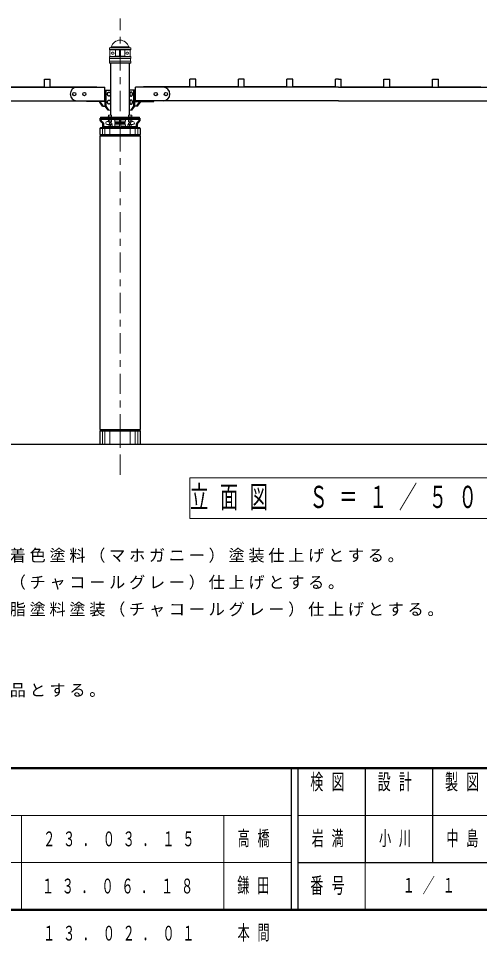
# Model space of a CAD drawing. Units: millimetres on the paper, scale 1:50. Extents: x -365 to 10, y -38 to 257.
# Drawn here: x -279 to -210.5, y -4.7 to 132.3 of the extents above; entities that cross this region are included whole.
import ezdxf

# ---------------------------------------------------------------- set-up
doc = ezdxf.new("R2010")
doc.units = ezdxf.units.MM
doc.linetypes.add('USER2', pattern=[6, 3, -1, 1, -1])
doc.layers.add('LY_1', color=7, linetype='Continuous', lineweight=25)
doc.layers.add('LY_2', color=7, linetype='Continuous', lineweight=13)
doc.styles.add('ＭＳ ゴシック', font='')
doc.styles.get('ＭＳ ゴシック').set_extended_font_data('MS Gothic')

msp = doc.modelspace()

# ---------------------------------------------------------------- linework, layer by layer
at = {"layer": 'LY_1', "linetype": 'USER2', "lineweight": 13}
msp.add_line((-263.891, 64.582), (-263.891, 132.321), dxfattribs=at)
at = {"layer": 'LY_1', "lineweight": 13}
for p, q in [((-265.471, 127.959), (-265.451, 127.979)), ((-265.471, 127.959), (-262.311, 127.959)), ((-265.471, 127.959), (-265.471, 127.699)), ((-265.471, 127.699), (-265.451, 127.679)), ((-265.471, 127.699), (-262.311, 127.699)), ((-265.451, 127.979), (-262.331, 127.979)), ((-265.451, 127.679), (-262.331, 127.679)), ((-265.451, 127.679), (-264.629, 127.643)), ((-265.391, 127.674), (-265.391, 126.683)), ((-265.289, 127.979), (-265.171, 128.097)), ((-265.171, 128.097), (-262.611, 128.097)), ((-264.591, 127.641), (-263.961, 127.641)), ((-264.591, 127.603), (-264.591, 126.753)), ((-263.961, 127.639), (-263.961, 126.719)), ((-263.191, 127.641), (-263.821, 127.641)), ((-263.821, 127.639), (-263.821, 126.719)), ((-263.191, 127.603), (-263.191, 126.753)), ((-262.331, 127.679), (-263.153, 127.643)), ((-262.493, 127.979), (-262.611, 128.097)), ((-262.391, 127.674), (-262.391, 126.683)), ((-262.331, 127.979), (-262.311, 127.959)), ((-262.331, 127.679), (-262.311, 127.699)), ((-262.311, 127.959), (-262.311, 127.699)), ((-265.431, 126.679), (-265.471, 126.639)), ((-265.471, 126.639), (-265.471, 126.399)), ((-265.471, 126.639), (-262.311, 126.639)), ((-265.471, 126.399), (-265.451, 126.379)), ((-265.471, 126.399), (-262.311, 126.399)), ((-265.451, 126.379), (-265.451, 125.979)), ((-265.451, 126.379), (-262.331, 126.379)), ((-265.431, 126.679), (-264.629, 126.714)), ((-265.431, 126.679), (-262.351, 126.679)), ((-265.041, 127.329), (-264.901, 127.329)), ((-265.041, 127.029), (-264.901, 127.029)), ((-264.591, 126.715), (-263.961, 126.715)), ((-263.191, 126.715), (-263.821, 126.715)), ((-262.351, 126.679), (-263.153, 126.714)), ((-262.741, 127.329), (-262.881, 127.329)), ((-262.741, 127.029), (-262.881, 127.029)), ((-262.351, 126.679), (-262.311, 126.639)), ((-262.311, 126.399), (-262.331, 126.379)), ((-262.331, 126.379), (-262.331, 125.979)), ((-262.311, 126.639), (-262.311, 126.399)), ((-265.451, 125.979), (-265.471, 125.959)), ((-265.471, 125.959), (-265.471, 125.719)), ((-265.471, 125.959), (-262.311, 125.959)), ((-265.471, 125.719), (-265.431, 125.679)), ((-265.471, 125.719), (-262.311, 125.719)), ((-265.451, 125.979), (-262.331, 125.979)), ((-265.431, 125.679), (-262.351, 125.679)), ((-262.311, 125.719), (-262.351, 125.679)), ((-262.331, 125.979), (-262.311, 125.959)), ((-262.311, 125.959), (-262.311, 125.719)), ((-265.151, 117.941), (-265.631, 117.941)), ((-265.631, 117.941), (-265.631, 117.741)), ((-265.151, 117.941), (-265.151, 117.741)), ((-262.631, 117.941), (-262.631, 117.741)), ((-262.151, 117.941), (-262.631, 117.941)), ((-262.151, 117.941), (-262.151, 117.741)), ((-260.991, 117.677), (-266.791, 117.677)), ((-266.791, 117.677), (-266.791, 117.496)), ((-266.791, 117.316), (-263.981, 117.316)), ((-265.791, 117.016), (-265.631, 117.016)), ((-265.791, 116.576), (-265.531, 116.576)), ((-265.691, 117.741), (-265.691, 117.677)), ((-265.091, 117.741), (-265.691, 117.741)), ((-265.691, 117.252), (-265.691, 117.316)), ((-265.691, 117.252), (-265.091, 117.252)), ((-265.631, 116.992), (-265.631, 117.252)), ((-265.631, 116.992), (-265.151, 116.992)), ((-265.551, 116.94), (-265.551, 116.992)), ((-265.551, 116.94), (-265.231, 116.94)), ((-265.531, 116.6), (-265.531, 116.34)), ((-265.531, 116.6), (-265.051, 116.6)), ((-265.451, 116.796), (-265.451, 116.6)), ((-265.131, 116.796), (-265.451, 116.796)), ((-265.391, 116.992), (-265.391, 117.252)), ((-265.291, 116.6), (-265.291, 116.34)), ((-265.231, 116.94), (-265.231, 116.992)), ((-265.151, 116.992), (-265.151, 117.252)), ((-265.131, 116.796), (-265.131, 116.6)), ((-265.091, 117.741), (-265.091, 117.677)), ((-265.091, 117.252), (-265.091, 117.316)), ((-265.051, 116.6), (-265.051, 116.34)), ((-264.691, 117.216), (-264.691, 117.096)), ((-264.651, 117.076), (-264.691, 117.096)), ((-264.691, 116.496), (-264.651, 116.516)), ((-264.691, 116.496), (-264.691, 116.376)), ((-264.651, 117.076), (-264.651, 116.896)), ((-263.981, 117.076), (-264.651, 117.076)), ((-264.611, 116.876), (-264.651, 116.896)), ((-264.651, 116.696), (-264.611, 116.716)), ((-264.651, 116.696), (-264.651, 116.516)), ((-263.981, 116.516), (-264.651, 116.516)), ((-264.611, 116.876), (-264.611, 116.716)), ((-263.981, 116.876), (-264.611, 116.876)), ((-263.981, 116.716), (-264.611, 116.716)), ((-263.981, 117.316), (-263.981, 116.276)), ((-263.841, 116.876), (-263.941, 116.876)), ((-260.991, 117.316), (-263.801, 117.316)), ((-263.801, 117.316), (-263.801, 116.276)), ((-263.801, 117.076), (-263.131, 117.076)), ((-263.801, 116.876), (-263.171, 116.876)), ((-263.801, 116.716), (-263.171, 116.716)), ((-263.801, 116.516), (-263.131, 116.516)), ((-263.171, 116.876), (-263.131, 116.896)), ((-263.171, 116.876), (-263.171, 116.716)), ((-263.131, 116.696), (-263.171, 116.716)), ((-263.131, 117.076), (-263.091, 117.096)), ((-263.131, 117.076), (-263.131, 116.896)), ((-263.131, 116.696), (-263.131, 116.516)), ((-263.091, 116.496), (-263.131, 116.516)), ((-263.091, 117.216), (-263.091, 117.096)), ((-263.091, 116.496), (-263.091, 116.376)), ((-262.731, 116.6), (-262.731, 116.34)), ((-262.251, 116.6), (-262.731, 116.6)), ((-262.691, 117.741), (-262.691, 117.677)), ((-262.091, 117.741), (-262.691, 117.741)), ((-262.691, 117.252), (-262.691, 117.316)), ((-262.091, 117.252), (-262.691, 117.252)), ((-262.331, 116.796), (-262.651, 116.796)), ((-262.651, 116.796), (-262.651, 116.6)), ((-262.631, 116.992), (-262.631, 117.252)), ((-262.151, 116.992), (-262.631, 116.992)), ((-262.551, 116.94), (-262.551, 116.992)), ((-262.231, 116.94), (-262.551, 116.94)), ((-262.491, 116.6), (-262.491, 116.34)), ((-262.391, 116.992), (-262.391, 117.252)), ((-262.331, 116.796), (-262.331, 116.6)), ((-262.251, 116.6), (-262.251, 116.34)), ((-261.991, 116.576), (-262.251, 116.576)), ((-262.231, 116.94), (-262.231, 116.992)), ((-262.151, 116.992), (-262.151, 117.252)), ((-261.991, 117.016), (-262.151, 117.016)), ((-262.091, 117.741), (-262.091, 117.677)), ((-262.091, 117.252), (-262.091, 117.316)), ((-260.991, 117.677), (-260.991, 117.496)), ((-266.516, 115.997), (-266.516, 115.096)), ((-266.391, 116.276), (-263.981, 116.276)), ((-266.141, 115.997), (-266.141, 115.096)), ((-265.591, 116.34), (-265.591, 116.276)), ((-265.591, 116.34), (-264.991, 116.34)), ((-265.391, 115.997), (-265.391, 115.096)), ((-264.991, 116.34), (-264.991, 116.276)), ((-263.891, 115.997), (-263.891, 115.096)), ((-261.391, 116.276), (-263.801, 116.276)), ((-262.791, 116.34), (-262.191, 116.34)), ((-262.791, 116.34), (-262.791, 116.276)), ((-262.391, 115.997), (-262.391, 115.096)), ((-262.191, 116.34), (-262.191, 116.276)), ((-261.641, 115.997), (-261.641, 115.096)), ((-261.266, 115.997), (-261.266, 115.096)), ((-266.516, 71.097), (-266.516, 69.097)), ((-266.141, 71.097), (-266.141, 69.097)), ((-265.391, 71.097), (-265.391, 69.097)), ((-263.891, 71.097), (-263.891, 69.097)), ((-262.391, 71.097), (-262.391, 69.097)), ((-261.641, 71.097), (-261.641, 69.097)), ((-261.266, 71.097), (-261.266, 69.097)), ((-253.519, 64.125), (-253.519, 58.069)), ((-208.463, 64.125), (-253.519, 64.125)), ((-253.519, 58.069), (-208.463, 58.069))]:
    msp.add_line(p, q, dxfattribs=at)
at = {"layer": 'LY_1'}
for p, q in [((-265.289, 125.679), (-265.289, 117.941)), ((-262.493, 117.941), (-262.493, 125.679)), ((-296.291, 122.097), (-270.291, 122.097)), ((-281.451, 122.177), (-275.131, 122.177)), ((-275.131, 123.327), (-274.251, 123.327)), ((-275.131, 122.097), (-275.131, 123.327)), ((-274.251, 122.097), (-274.251, 123.327)), ((-274.251, 122.177), (-267.351, 122.177)), ((-267.351, 122.097), (-267.351, 122.177)), ((-253.531, 122.177), (-260.431, 122.177)), ((-260.431, 122.097), (-260.431, 122.177)), ((-231.491, 122.097), (-257.491, 122.097)), ((-252.651, 123.327), (-253.531, 123.327)), ((-253.531, 122.097), (-253.531, 123.327)), ((-252.651, 122.097), (-252.651, 123.327)), ((-246.331, 122.177), (-252.651, 122.177)), ((-245.451, 123.327), (-246.331, 123.327)), ((-246.331, 122.097), (-246.331, 123.327)), ((-245.451, 122.097), (-245.451, 123.327)), ((-239.131, 122.177), (-245.451, 122.177)), ((-238.251, 123.327), (-239.131, 123.327)), ((-239.131, 122.097), (-239.131, 123.327)), ((-238.251, 122.097), (-238.251, 123.327)), ((-231.931, 122.177), (-238.251, 122.177)), ((-231.491, 123.327), (-231.931, 123.327)), ((-231.931, 122.097), (-231.931, 123.327)), ((-231.491, 123.327), (-231.051, 123.327)), ((-231.491, 122.097), (-205.491, 122.097)), ((-231.051, 122.097), (-231.051, 123.327)), ((-231.051, 122.177), (-224.731, 122.177)), ((-224.731, 123.327), (-223.851, 123.327)), ((-224.731, 122.097), (-224.731, 123.327)), ((-223.851, 122.097), (-223.851, 123.327)), ((-223.851, 122.177), (-217.531, 122.177)), ((-217.531, 123.327), (-216.651, 123.327)), ((-217.531, 122.097), (-217.531, 123.327)), ((-216.651, 122.097), (-216.651, 123.327)), ((-216.651, 122.177), (-210.331, 122.177)), ((-296.291, 120.097), (-270.291, 120.097)), ((-231.491, 120.097), (-257.491, 120.097)), ((-231.491, 120.097), (-205.491, 120.097)), ((-334.804, 69.097), (-125.247, 69.097))]:
    msp.add_line(p, q, dxfattribs=at)
at = {"layer": 'LY_1', "color": 40}
for p, q in [((-270.291, 122.097), (-266.171, 122.097)), ((-266.171, 119.977), (-266.171, 122.097)), ((-261.611, 119.977), (-261.611, 122.097)), ((-257.491, 122.097), (-261.611, 122.097)), ((-266.171, 121.697), (-265.289, 121.697)), ((-266.086, 119.297), (-266.086, 121.697)), ((-265.958, 119.297), (-265.958, 121.697)), ((-261.611, 121.697), (-262.493, 121.697)), ((-261.823, 119.297), (-261.823, 121.697)), ((-261.696, 119.297), (-261.696, 121.697)), ((-270.291, 120.097), (-266.171, 120.097)), ((-268.891, 119.977), (-268.891, 120.097)), ((-266.171, 119.977), (-268.891, 119.977)), ((-266.906, 119.897), (-266.906, 119.977)), ((-266.906, 119.897), (-266.779, 119.897)), ((-266.481, 119.297), (-266.906, 119.897)), ((-266.779, 119.897), (-266.779, 119.977)), ((-266.354, 119.297), (-266.779, 119.897)), ((-266.481, 119.297), (-265.958, 119.297)), ((-265.661, 118.697), (-266.086, 119.297)), ((-265.534, 118.697), (-265.958, 119.297)), ((-262.248, 118.697), (-261.823, 119.297)), ((-262.12, 118.697), (-261.696, 119.297)), ((-261.3, 119.297), (-261.823, 119.297)), ((-257.491, 120.097), (-261.611, 120.097)), ((-261.611, 119.977), (-258.891, 119.977)), ((-261.428, 119.297), (-261.003, 119.897)), ((-261.3, 119.297), (-260.876, 119.897)), ((-261.003, 119.897), (-261.003, 119.977)), ((-260.876, 119.897), (-261.003, 119.897)), ((-260.876, 119.897), (-260.876, 119.977)), ((-258.891, 119.977), (-258.891, 120.097))]:
    msp.add_line(p, q, dxfattribs=at)
at = {"layer": 'LY_1', "color": 40, "lineweight": 13}
for p, q in [((-265.661, 118.697), (-265.289, 118.697)), ((-262.12, 118.697), (-262.493, 118.697))]:
    msp.add_line(p, q, dxfattribs=at)
at = {"layer": 'LY_1', "color": 140, "lineweight": 50}
for p, q in [((-266.791, 117.496), (-260.991, 117.496)), ((-266.791, 117.496), (-266.791, 117.213)), ((-266.391, 116.556), (-266.391, 116.096)), ((-261.391, 116.556), (-261.391, 116.096)), ((-260.991, 117.496), (-260.991, 117.213)), ((-266.391, 116.096), (-261.391, 116.096))]:
    msp.add_line(p, q, dxfattribs=at)
at = {"layer": 'LY_1', "color": 4}
for p, q in [((-266.806, 116.097), (-266.891, 115.997)), ((-260.891, 115.997), (-266.891, 115.997)), ((-266.891, 115.996), (-266.891, 115.096)), ((-260.977, 116.096), (-266.805, 116.096)), ((-260.976, 116.098), (-260.89, 115.998)), ((-260.891, 115.996), (-260.891, 115.096)), ((-266.891, 115.096), (-260.891, 115.096)), ((-266.891, 114.896), (-260.891, 114.896)), ((-266.891, 114.896), (-266.891, 71.297)), ((-266.805, 115.096), (-266.805, 114.896)), ((-260.976, 115.096), (-260.976, 114.896)), ((-260.891, 114.896), (-260.891, 71.297)), ((-266.891, 71.297), (-260.891, 71.297)), ((-266.805, 71.297), (-266.805, 71.097)), ((-260.976, 71.297), (-260.976, 71.097)), ((-266.891, 71.097), (-260.891, 71.097)), ((-266.891, 71.097), (-266.891, 69.097)), ((-260.891, 71.097), (-260.891, 69.097))]:
    msp.add_line(p, q, dxfattribs=at)
at = {"layer": 'LY_1', "color": 40}
for points in [[(-265.534, 121.397), (-265.516, 121.395), (-265.497, 121.392), (-265.479, 121.386), (-265.461, 121.378), (-265.444, 121.368), (-265.428, 121.356), (-265.412, 121.342), (-265.398, 121.326), (-265.384, 121.309), (-265.372, 121.289), (-265.36, 121.269), (-265.35, 121.247), (-265.342, 121.223), (-265.335, 121.199), (-265.329, 121.174), (-265.325, 121.149), (-265.323, 121.123), (-265.322, 121.097), (-265.323, 121.07), (-265.325, 121.044), (-265.329, 121.019), (-265.335, 120.994), (-265.342, 120.97), (-265.35, 120.947), (-265.36, 120.924), (-265.372, 120.904), (-265.384, 120.884), (-265.398, 120.867), (-265.412, 120.851), (-265.428, 120.837), (-265.444, 120.825), (-265.461, 120.815), (-265.479, 120.807), (-265.497, 120.801), (-265.516, 120.798), (-265.534, 120.797), (-265.553, 120.798), (-265.571, 120.801), (-265.589, 120.807), (-265.607, 120.815), (-265.624, 120.825), (-265.64, 120.837), (-265.656, 120.851), (-265.67, 120.867), (-265.684, 120.884), (-265.697, 120.904), (-265.708, 120.924), (-265.718, 120.947), (-265.726, 120.97), (-265.733, 120.994), (-265.739, 121.019), (-265.743, 121.044), (-265.745, 121.07), (-265.746, 121.097), (-265.745, 121.123), (-265.743, 121.149), (-265.739, 121.174), (-265.733, 121.199), (-265.726, 121.223), (-265.718, 121.247), (-265.708, 121.269), (-265.697, 121.289), (-265.684, 121.309), (-265.67, 121.326), (-265.656, 121.342), (-265.64, 121.356), (-265.624, 121.368), (-265.607, 121.378), (-265.589, 121.386), (-265.571, 121.392), (-265.553, 121.395)], [(-262.248, 121.397), (-262.266, 121.395), (-262.284, 121.392), (-262.302, 121.386), (-262.32, 121.378), (-262.337, 121.368), (-262.354, 121.356), (-262.369, 121.342), (-262.384, 121.326), (-262.398, 121.309), (-262.41, 121.289), (-262.421, 121.269), (-262.431, 121.247), (-262.44, 121.223), (-262.447, 121.199), (-262.452, 121.174), (-262.456, 121.149), (-262.459, 121.123), (-262.46, 121.097), (-262.459, 121.07), (-262.456, 121.044), (-262.452, 121.019), (-262.447, 120.994), (-262.44, 120.97), (-262.431, 120.947), (-262.421, 120.924), (-262.41, 120.904), (-262.398, 120.884), (-262.384, 120.867), (-262.369, 120.851), (-262.354, 120.837), (-262.337, 120.825), (-262.32, 120.815), (-262.302, 120.807), (-262.284, 120.801), (-262.266, 120.798), (-262.248, 120.797), (-262.229, 120.798), (-262.211, 120.801), (-262.193, 120.807), (-262.175, 120.815), (-262.158, 120.825), (-262.141, 120.837), (-262.126, 120.851), (-262.111, 120.867), (-262.098, 120.884), (-262.085, 120.904), (-262.074, 120.924), (-262.064, 120.947), (-262.055, 120.97), (-262.048, 120.994), (-262.043, 121.019), (-262.039, 121.044), (-262.036, 121.07), (-262.035, 121.097), (-262.036, 121.123), (-262.039, 121.149), (-262.043, 121.174), (-262.048, 121.199), (-262.055, 121.223), (-262.064, 121.247), (-262.074, 121.269), (-262.085, 121.289), (-262.098, 121.309), (-262.111, 121.326), (-262.126, 121.342), (-262.141, 121.356), (-262.158, 121.368), (-262.175, 121.378), (-262.193, 121.386), (-262.211, 121.392), (-262.229, 121.395)], [(-265.534, 120.197), (-265.516, 120.195), (-265.497, 120.192), (-265.479, 120.186), (-265.461, 120.178), (-265.444, 120.168), (-265.428, 120.156), (-265.412, 120.142), (-265.398, 120.126), (-265.384, 120.109), (-265.372, 120.089), (-265.36, 120.069), (-265.35, 120.047), (-265.342, 120.023), (-265.335, 119.999), (-265.329, 119.974), (-265.325, 119.949), (-265.323, 119.923), (-265.322, 119.897), (-265.323, 119.87), (-265.325, 119.844), (-265.329, 119.819), (-265.335, 119.794), (-265.342, 119.77), (-265.35, 119.747), (-265.36, 119.724), (-265.372, 119.704), (-265.384, 119.684), (-265.398, 119.667), (-265.412, 119.651), (-265.428, 119.637), (-265.444, 119.625), (-265.461, 119.615), (-265.479, 119.607), (-265.497, 119.601), (-265.516, 119.598), (-265.534, 119.597), (-265.553, 119.598), (-265.571, 119.601), (-265.589, 119.607), (-265.607, 119.615), (-265.624, 119.625), (-265.64, 119.637), (-265.656, 119.651), (-265.67, 119.667), (-265.684, 119.684), (-265.697, 119.704), (-265.708, 119.724), (-265.718, 119.747), (-265.726, 119.77), (-265.733, 119.794), (-265.739, 119.819), (-265.743, 119.844), (-265.745, 119.87), (-265.746, 119.897), (-265.745, 119.923), (-265.743, 119.949), (-265.739, 119.974), (-265.733, 119.999), (-265.726, 120.023), (-265.718, 120.047), (-265.708, 120.069), (-265.697, 120.089), (-265.684, 120.109), (-265.67, 120.126), (-265.656, 120.142), (-265.64, 120.156), (-265.624, 120.168), (-265.607, 120.178), (-265.589, 120.186), (-265.571, 120.192), (-265.553, 120.195)], [(-262.248, 120.197), (-262.266, 120.195), (-262.284, 120.192), (-262.302, 120.186), (-262.32, 120.178), (-262.337, 120.168), (-262.354, 120.156), (-262.369, 120.142), (-262.384, 120.126), (-262.398, 120.109), (-262.41, 120.089), (-262.421, 120.069), (-262.431, 120.047), (-262.44, 120.023), (-262.447, 119.999), (-262.452, 119.974), (-262.456, 119.949), (-262.459, 119.923), (-262.46, 119.897), (-262.459, 119.87), (-262.456, 119.844), (-262.452, 119.819), (-262.447, 119.794), (-262.44, 119.77), (-262.431, 119.747), (-262.421, 119.724), (-262.41, 119.704), (-262.398, 119.684), (-262.384, 119.667), (-262.369, 119.651), (-262.354, 119.637), (-262.337, 119.625), (-262.32, 119.615), (-262.302, 119.607), (-262.284, 119.601), (-262.266, 119.598), (-262.248, 119.597), (-262.229, 119.598), (-262.211, 119.601), (-262.193, 119.607), (-262.175, 119.615), (-262.158, 119.625), (-262.141, 119.637), (-262.126, 119.651), (-262.111, 119.667), (-262.098, 119.684), (-262.085, 119.704), (-262.074, 119.724), (-262.064, 119.747), (-262.055, 119.77), (-262.048, 119.794), (-262.043, 119.819), (-262.039, 119.844), (-262.036, 119.87), (-262.035, 119.897), (-262.036, 119.923), (-262.039, 119.949), (-262.043, 119.974), (-262.048, 119.999), (-262.055, 120.023), (-262.064, 120.047), (-262.074, 120.069), (-262.085, 120.089), (-262.098, 120.109), (-262.111, 120.126), (-262.126, 120.142), (-262.141, 120.156), (-262.158, 120.168), (-262.175, 120.178), (-262.193, 120.186), (-262.211, 120.192), (-262.229, 120.195)]]:
    msp.add_lwpolyline(points, close=True, dxfattribs=at)
for centre in [(-270.691, 121.097), (-269.191, 121.097), (-258.591, 121.097), (-257.091, 121.097)]:
    msp.add_circle(centre, 0.24, dxfattribs=at)
at = {"layer": 'LY_1', "lineweight": 13}
for centre, radius, start, end in [((-263.891, 127.777), 1.319, 14.00253, 165.99746), ((-264.631, 127.603), 0.04, 0, 87.5), ((-264.001, 127.639), 0.04, 0, 90), ((-263.781, 127.639), 0.04, 90, 180), ((-263.151, 127.603), 0.04, 92.5, 180), ((-265.041, 127.179), 0.15, 90, 270), ((-264.901, 127.179), 0.15, 270, 90), ((-264.631, 126.753), 0.04, 272.5, 0), ((-264.001, 126.719), 0.04, 270, 0), ((-263.781, 126.719), 0.04, 180, 270), ((-263.151, 126.753), 0.04, 180, 267.5), ((-262.881, 127.179), 0.15, 90, 270), ((-262.741, 127.179), 0.15, 270, 90), ((-265.791, 116.796), 0.22, 90.00001, 267.3386), ((-265.491, 116.796), 0.22, 0.00016, 40.88696), ((-264.791, 117.216), 0.1, 0, 90), ((-262.991, 117.216), 0.1, 89.99999, 180), ((-262.291, 116.796), 0.22, 139.11303, 179.99984), ((-261.991, 116.796), 0.22, 270, 90), ((-264.791, 116.376), 0.1, 270, 0), ((-262.991, 116.376), 0.1, 179.99999, 270)]:
    msp.add_arc(centre, radius, start, end, dxfattribs=at)
at = {"layer": 'LY_1', "color": 40}
for centre, start, end in [((-270.291, 121.097), 90, 270), ((-257.491, 121.097), 270, 90)]:
    msp.add_arc(centre, 1, start, end, dxfattribs=at)
at = {"layer": 'LY_1', "color": 140, "lineweight": 50}
for centre, radius, start, end in [((-266.591, 117.213), 0.2, 180, 242.74229), ((-266.929, 116.556), 0.538, 0, 62.74229), ((-260.853, 116.556), 0.538, 117.25771, 179.99999), ((-261.191, 117.213), 0.2, 297.25771, 0)]:
    msp.add_arc(centre, radius, start, end, dxfattribs=at)
at = {"layer": 'LY_2', "lineweight": 50}
for p, q in [((-365, 21), (0, 21)), ((-365, 0), (0, 0))]:
    msp.add_line(p, q, dxfattribs=at)
at = {"layer": 'LY_2', "color": 211, "lineweight": 25}
for p, q in [((-238.5, 21), (-238.5, 0)), ((-237.5, 21), (-237.5, 0)), ((-227.5, 21), (-227.5, 7)), ((-217.5, 21), (-217.5, 7)), ((-237.5, 7), (0, 7))]:
    msp.add_line(p, q, dxfattribs=at)
at = {"layer": 'LY_2'}
for p, q in [((-365, 14), (-238.5, 14)), ((-278.5, 14), (-278.5, 0)), ((-248.5, 14), (-248.5, 0)), ((-237.5, 14), (-182.5, 14)), ((-365, 7), (-238.5, 7)), ((-227.5, 7), (-227.5, 0))]:
    msp.add_line(p, q, dxfattribs=at)

# ---------------------------------------------------------------- texts
at = {"layer": 'LY_1', "style": 'ＭＳ ゴシック'}
for s, insert, char_height, attachment_point in [('\\T1.64;\\W0.6;立面図\u3000Ｓ＝１／５０', (-253.491, 61.097), 3.299, 4), ('\\T1.23;格子は、ヒノキ（一等材）とし、カンナがけの上、木材保護着色塗料（マホガニー）塗装仕上げとする。', (-360, 51.503), 1.76, 7), ('\\T1.23;鋼材部は、電気亜鉛メッキ処理の上、ポリエステル粉体塗装（チャコールグレー）仕上げとする。', (-360, 47.503), 1.76, 7), ('\\T1.23;鋳鉄は、ＦＣＤ４５０とし、亜鉛溶射処理の上、ウレタン樹脂塗料塗装（チャコールグレー）仕上げとする。', (-360, 43.503), 1.76, 7), ('\\T1.23;本製品は、（一社）日本公園施設業協会賠償責任保険加入製品とする。', (-360, 31.503), 1.76, 7), ('\\T1.64;\\W0.6;２３．０３．１５', (-263.5, 10.5), 2.199, 5), ('\\T1.64;\\W0.6;高橋', (-243.5, 10.5), 2.199, 5), ('\\T1.64;\\W0.6;岩満', (-232.5, 10.5), 2.199, 5), ('\\T1.64;\\W0.6;小川', (-222.5, 10.5), 2.199, 5), ('\\T1.64;\\W0.6;中島', (-212.5, 10.5), 2.199, 5), ('\\T1.64;\\W0.6;１３．０６．１８', (-275.5, 3.5), 2.199, 4), ('\\T1.64;\\W0.6;鎌田', (-246.5, 3.5), 2.199, 4), ('\\T1.64;\\W0.6;１／１', (-217.5, 3.5), 2.199, 5), ('\\T1.64;\\W0.6;１３．０２．０１', (-263.5, -3.5), 2.199, 5), ('\\T1.64;\\W0.6;本間', (-243.5, -3.5), 2.199, 5)]:
    msp.add_mtext(s, dxfattribs=dict(at, insert=insert, char_height=char_height, attachment_point=attachment_point))
at = {"layer": 'LY_2', "color": 4, "char_height": 2.346, "style": 'ＭＳ ゴシック'}
for s, insert, attachment_point in [('\\T1.64;\\W0.6;検図', (-232.5, 20.167), 2), ('\\T1.64;\\W0.6;設計', (-222.5, 20.167), 2), ('\\T1.64;\\W0.6;製図', (-212.5, 20.167), 2), ('\\T1.64;\\W0.6;番号', (-232.5, 3.5), 5)]:
    msp.add_mtext(s, dxfattribs=dict(at, insert=insert, attachment_point=attachment_point))

doc.saveas('drawing.dxf')
